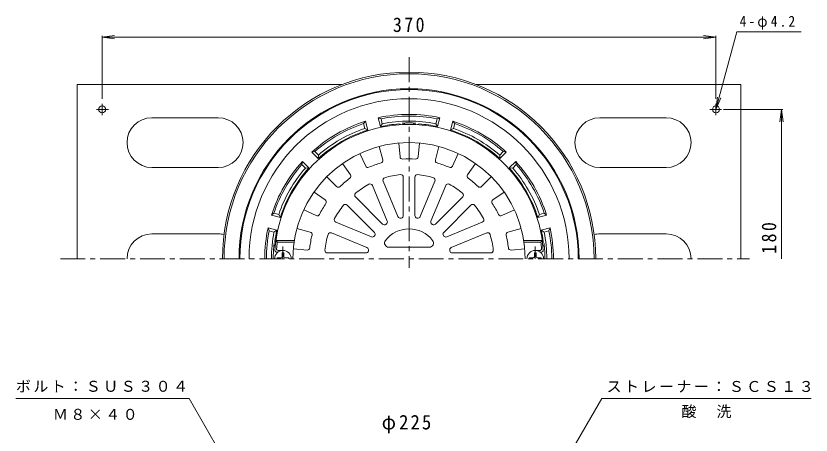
# Model space of a CAD drawing. Units: millimetres, scale not verified. Extents: x -274 to 225, y -347 to 360.
# Drawn here: x -274.4 to 204.9, y 107.7 to 360.3 of the extents above; entities that cross this region are included whole.
import ezdxf

# ---------------------------------------------------------------- set-up
doc = ezdxf.new("R2010")
doc.units = ezdxf.units.MM
doc.header["$LTSCALE"] = 3
doc.linetypes.add('CHAIN1', pattern=[8, 5, -1, 1, -1])
for name, color, linetype, lineweight in [('0-0_通り芯', 3, 'Continuous', 9), ('0-1_躯体', 2, 'Continuous', 9), ('0-2_仕上', 6, 'Continuous', 9), ('0-4_その他', 7, 'Continuous', 9), ('0-5_寸法', 7, 'Continuous', 9), ('0-A', 2, 'Continuous', 9)]:
    doc.layers.add(name, color=color, linetype=linetype, lineweight=lineweight)
doc.styles.add('ＭＳ ゴシック', font='')
doc.styles.get('ＭＳ ゴシック').set_extended_font_data('MS Gothic')

msp = doc.modelspace()

# ---------------------------------------------------------------- linework, layer by layer
at = {"layer": '0-0_通り芯', "linetype": 'CHAIN1'}
for p, q in [((-37.425, 335.462), (-37.425, 208.419)), ((-247.595, 213.932), (167.775, 213.932))]:
    msp.add_line(p, q, dxfattribs=at)
at = {"layer": '0-0_通り芯'}
for radius in [112.5, 111.5]:
    msp.add_arc((-37.425, 213.932), radius, 0, 180, dxfattribs=at)
at = {"layer": '0-1_躯体'}
for p, q in [((-54.326, 298.255), (-56.055, 298.914)), ((-54.63, 293.595), (-56.055, 298.914)), ((-53.547, 295.351), (-54.326, 298.255)), ((-21.303, 295.351), (-20.525, 298.255)), ((-18.796, 298.914), (-20.525, 298.255)), ((-20.221, 293.595), (-18.796, 298.914)), ((-63.782, 296.843), (-64.951, 295.408)), ((-64.173, 292.504), (-64.951, 295.408)), ((-62.357, 291.525), (-64.173, 292.504)), ((-62.357, 291.525), (-63.782, 296.843)), ((-53.547, 295.351), (-54.63, 293.595)), ((-20.221, 293.595), (-21.303, 295.351)), ((-12.493, 291.525), (-11.068, 296.843)), ((-10.678, 292.504), (-12.493, 291.525)), ((-9.9, 295.408), (-11.068, 296.843)), ((-10.678, 292.504), (-9.9, 295.408)), ((-94.223, 278.508), (-96.05, 278.213)), ((-92.157, 274.32), (-96.05, 278.213)), ((-92.097, 276.382), (-94.223, 278.508)), ((17.247, 276.382), (19.372, 278.508)), ((17.306, 274.32), (21.199, 278.213)), ((21.199, 278.213), (19.372, 278.508)), ((-92.097, 276.382), (-92.157, 274.32)), ((17.306, 274.32), (17.247, 276.382)), ((-101.707, 272.557), (-102.001, 270.729)), ((-99.875, 268.604), (-102.001, 270.729)), ((-97.814, 268.663), (-101.707, 272.557)), ((-97.814, 268.663), (-99.875, 268.604)), ((22.963, 268.663), (26.856, 272.556)), ((25.025, 268.603), (22.963, 268.663)), ((25.025, 268.603), (27.15, 270.729)), ((27.15, 270.729), (26.856, 272.556)), ((-118.901, 241.457), (-120.337, 240.289)), ((-115.018, 238.864), (-120.337, 240.289)), ((-115.997, 240.679), (-118.901, 241.457)), ((-115.997, 240.679), (-115.018, 238.864)), ((40.167, 238.864), (41.147, 240.679)), ((40.167, 238.864), (45.486, 240.289)), ((41.147, 240.679), (44.051, 241.457)), ((45.486, 240.289), (44.051, 241.457)), ((-121.748, 230.832), (-122.407, 232.561)), ((-117.089, 231.136), (-122.407, 232.561)), ((-118.844, 230.054), (-121.748, 230.832)), ((-118.844, 230.054), (-117.089, 231.136)), ((42.238, 231.136), (47.557, 232.561)), ((43.994, 230.054), (42.238, 231.136)), ((43.994, 230.054), (46.898, 230.832)), ((46.898, 230.832), (47.557, 232.561))]:
    msp.add_line(p, q, dxfattribs=at)
for centre, radius, start, end in [((-37.425, 213.932), 102.5, 0, 180), ((-37.425, 213.932), 102, 0, 180), ((-37.425, 213.932), 96.441, 0, 180), ((-37.425, 213.932), 87, 77.63522, 102.36475), ((-37.425, 213.932), 86, 78.66675, 101.33324), ((-37.425, 213.932), 87, 107.63522, 132.36475), ((-37.425, 213.932), 86, 108.66675, 131.33324), ((-37.425, 213.932), 83, 108.79947, 131.20049), ((-37.425, 213.932), 81.5, 94.32832, 102.18677), ((-37.425, 213.932), 83, 78.79947, 101.20049), ((-43.425, 293.205), 2, 52.4436, 94.32849), ((-37.425, 213.932), 81.876, 87.12955, 92.87045), ((-41.425, 293.707), 2, 36.49245, 92.87048), ((-33.425, 293.707), 2, 87.12952, 143.50816), ((-31.425, 293.205), 2, 85.67151, 127.55655), ((-37.425, 213.932), 81.5, 77.81322, 85.67168), ((-37.425, 213.932), 87, 47.63522, 72.36475), ((-37.425, 213.932), 83, 48.79947, 71.20049), ((-37.425, 213.932), 86, 48.66675, 71.33324), ((-37.425, 213.932), 81.5, 107.81322, 132.18677), ((-37.425, 213.932), 81.5, 47.81322, 72.18677), ((-37.425, 213.932), 87, 137.63522, 162.36475), ((-37.425, 213.932), 86, 138.66675, 161.33324), ((-37.425, 213.932), 83, 138.79947, 161.20049), ((-37.425, 213.932), 81.5, 137.81322, 162.18677), ((-37.425, 213.932), 81.5, 17.81322, 42.18677), ((-37.425, 213.932), 83, 18.79947, 41.20049), ((-37.425, 213.932), 87, 17.63522, 42.36475), ((-37.425, 213.932), 86, 18.66675, 41.33324), ((-37.425, 213.932), 87, 167.63525, 180), ((-37.425, 213.932), 86, 168.66676, 180), ((-37.425, 213.932), 81.5, 167.81323, 172.77383), ((-37.425, 213.932), 81.5, 7.22617, 12.18677), ((-37.425, 213.932), 86, 0, 11.33324), ((-37.425, 213.932), 87, 0, 12.36475), ((-37.425, 213.932), 83, 168.79951, 180), ((-37.425, 213.932), 83, 0, 11.20049), ((-37.425, 213.932), 81.876, 173.5304, 180), ((-116.792, 222.932), 2, 173.52994, 229.91069), ((-116.294, 223.932), 2, 172.77383, 214.65816), ((41.443, 223.932), 2, 325.34184, 7.22617), ((41.941, 222.932), 2, 310.08893, 6.47006), ((-37.425, 213.932), 81.876, 0, 6.4696)]:
    msp.add_arc(centre, radius, start, end, dxfattribs=at)
at = {"layer": '0-2_仕上'}
for p, q in [((-43.627, 283.656), (-42.891, 275.383)), ((-31.224, 283.656), (-31.959, 275.383)), ((-55.445, 281.573), (-53.307, 273.547)), ((-19.406, 281.573), (-21.544, 273.547)), ((-67.1, 277.33), (-63.579, 269.808)), ((-7.75, 277.33), (-11.271, 269.808)), ((-77.493, 271.33), (-72.738, 264.52)), ((2.642, 271.33), (-2.112, 264.52)), ((-86.994, 263.357), (-81.113, 257.493)), ((-44.151, 239.314), (-53.038, 260.769)), ((-40.925, 239.956), (-40.925, 263.179)), ((-33.925, 239.956), (-33.925, 263.179)), ((-30.7, 239.314), (-21.813, 260.769)), ((12.144, 263.357), (6.262, 257.493)), ((-94.708, 254.165), (-87.911, 249.391)), ((-50.618, 236.635), (-59.505, 258.091)), ((-24.233, 236.635), (-15.346, 258.091)), ((19.857, 254.165), (13.06, 249.391)), ((-53.352, 234.808), (-69.773, 251.229)), ((-21.498, 234.808), (-5.077, 251.229)), ((-58.302, 229.859), (-74.723, 246.28)), ((-16.549, 229.859), (-0.128, 246.28)), ((-100.91, 243.423), (-93.377, 239.924)), ((26.059, 243.423), (18.526, 239.924)), ((-60.129, 227.124), (-81.584, 236.011)), ((-14.722, 227.124), (6.733, 236.011)), ((-105.014, 232.147), (-96.994, 229.986)), ((30.163, 232.147), (22.143, 229.986)), ((-62.808, 220.657), (-84.263, 229.544)), ((-12.043, 220.657), (9.412, 229.544)), ((-116.798, 223.932), (-117.675, 224.932)), ((-106.556, 224.932), (-117.675, 224.932)), ((-106.707, 223.932), (-116.798, 223.932)), ((-49.673, 220.932), (-25.178, 220.932)), ((31.705, 224.932), (42.824, 224.932)), ((31.857, 223.932), (41.947, 223.932)), ((41.947, 223.932), (42.824, 224.932)), ((-116.467, 217.932), (-117.31, 217.932)), ((-113.467, 218.932), (-116.348, 218.932)), ((-107.168, 219.932), (-98.892, 219.22)), ((-63.449, 217.432), (-86.672, 217.432)), ((-11.401, 217.432), (11.822, 217.432)), ((32.317, 219.932), (24.042, 219.22)), ((38.616, 218.932), (41.498, 218.932)), ((41.616, 217.932), (42.46, 217.932))]:
    msp.add_line(p, q, dxfattribs=at)
at = {"layer": '0-2_仕上', "color": 4, "linetype": 'CHAIN1'}
for p, q in [((-113.467, 221.334), (-113.467, 213.932)), ((38.616, 221.334), (38.616, 213.932))]:
    msp.add_line(p, q, dxfattribs=at)
at = {"layer": '0-2_仕上', "color": 4}
for p, q in [((-112.988, 217.432), (-112.948, 215.181)), ((39.095, 217.432), (39.134, 215.181)), ((-116.967, 214.411), (-114.716, 214.45)), ((-116.967, 214.411), (-116.967, 213.932)), ((-114.716, 214.45), (-114.217, 214.683)), ((-113.985, 215.181), (-114.217, 214.683)), ((-112.948, 215.181), (-112.716, 214.683)), ((-112.217, 214.45), (-112.716, 214.683)), ((-109.967, 214.411), (-112.217, 214.45)), ((-109.967, 214.411), (-109.967, 213.932)), ((35.116, 214.411), (37.367, 214.45)), ((35.116, 214.411), (35.116, 213.932)), ((37.367, 214.45), (37.865, 214.683)), ((38.098, 215.181), (37.865, 214.683)), ((39.134, 215.181), (39.367, 214.683)), ((39.865, 214.45), (39.367, 214.683)), ((42.116, 214.411), (39.865, 214.45)), ((42.116, 214.411), (42.116, 213.932))]:
    msp.add_line(p, q, dxfattribs=at)
for points in [[(-112.988, 217.432), (-113.946, 217.432), (-113.985, 215.181)], [(39.095, 217.432), (38.137, 217.432), (38.098, 215.181)]]:
    msp.add_lwpolyline(points, dxfattribs=at)
at = {"layer": '0-2_仕上'}
for centre, radius, start, end in [((-37.425, 213.932), 81, 3.58333, 176.41667), ((-37.425, 213.932), 70, 0, 180), ((-54.756, 273.16), 1.5, 286.30966, 14.91771), ((-41.397, 275.516), 1.5, 185.08295, 273.68971), ((-37.425, 213.932), 60.212, 86.30988, 93.69012), ((-33.453, 275.516), 1.5, 266.30966, 354.91771), ((-20.095, 273.16), 1.5, 165.08295, 253.68971), ((-62.221, 270.443), 1.5, 205.08295, 293.68971), ((-37.425, 213.932), 60.212, 106.30988, 113.69012), ((-37.425, 213.932), 60.212, 66.30988, 73.69012), ((-12.63, 270.443), 1.5, 246.30966, 334.91771), ((-73.968, 263.661), 1.5, 306.30966, 34.91771), ((-37.425, 213.932), 51, 95.79735, 106.70268), ((-42.425, 263.179), 1.5, 0.00008, 95.79756), ((-32.425, 263.179), 1.5, 84.20282, 180), ((-37.425, 213.932), 51, 73.29735, 84.20268), ((-0.882, 263.661), 1.5, 145.08295, 233.68971), ((-37.425, 213.932), 60.212, 126.30988, 133.69012), ((-37.425, 213.932), 51, 118.29735, 129.20268), ((-60.891, 257.517), 1.5, 22.50008, 118.29756), ((-51.652, 261.343), 1.5, 106.70282, 202.5), ((-23.199, 261.343), 1.5, 337.50008, 73.29756), ((-13.96, 257.517), 1.5, 61.70282, 157.5), ((-37.425, 213.932), 51, 50.79735, 61.70268), ((-37.425, 213.932), 60.212, 46.30988, 53.69012), ((-80.053, 258.555), 1.5, 225.08295, 313.68971), ((5.203, 258.555), 1.5, 226.30966, 314.91771), ((-88.773, 248.164), 1.5, 326.30966, 54.91771), ((-68.713, 252.29), 1.5, 129.20282, 225), ((-6.138, 252.29), 1.5, 315.00008, 50.79756), ((13.922, 248.164), 1.5, 125.08295, 213.68971), ((-37.425, 213.932), 60.212, 146.30988, 153.69012), ((-37.425, 213.932), 51, 140.79735, 151.70268), ((-75.784, 245.219), 1.5, 45.00008, 140.79756), ((0.933, 245.219), 1.5, 39.20282, 135), ((-37.425, 213.932), 51, 28.29735, 39.20268), ((-37.425, 213.932), 60.212, 26.30988, 33.69012), ((-92.745, 241.284), 1.5, 245.08295, 333.68971), ((-42.425, 239.956), 1.5, 280.87587, 0.00008), ((-32.425, 239.956), 1.5, 180, 259.12407), ((17.894, 241.284), 1.5, 206.30966, 294.91771), ((-81.01, 237.397), 1.5, 151.70282, 247.5), ((-52.004, 236.061), 1.5, 303.37587, 22.50008), ((-42.765, 239.888), 1.5, 202.5, 281.62407), ((-37.425, 213.932), 25, 100.87572, 101.62431), ((-37.425, 213.932), 25, 78.37572, 79.12431), ((-32.086, 239.888), 1.5, 258.37587, 337.50008), ((-22.847, 236.061), 1.5, 157.5, 236.62407), ((6.159, 237.397), 1.5, 292.50008, 28.29756), ((-52.292, 235.869), 1.5, 225, 304.12407), ((-37.425, 213.932), 18, 37.79968, 142.20032), ((-37.425, 213.932), 25, 123.37572, 124.12431), ((-37.425, 213.932), 25, 55.87572, 56.62431), ((-22.559, 235.869), 1.5, 235.87587, 315.00008), ((-37.425, 213.932), 60.212, 166.30988, 173.69012), ((-97.384, 228.537), 1.5, 346.30966, 74.91771), ((-37.425, 213.932), 51, 163.29735, 174.20268), ((-84.837, 228.158), 1.5, 67.50008, 163.29756), ((-59.555, 228.51), 1.5, 247.5, 326.62407), ((-59.363, 228.798), 1.5, 325.87587, 45.00008), ((-37.425, 213.932), 25, 145.87572, 146.62431), ((-15.488, 228.798), 1.5, 135, 214.12407), ((-37.425, 213.932), 25, 33.37572, 34.12431), ((-15.296, 228.51), 1.5, 213.37587, 292.50008), ((9.986, 228.158), 1.5, 16.70282, 112.5), ((-37.425, 213.932), 51, 5.79735, 16.70268), ((22.534, 228.537), 1.5, 105.08295, 193.68971), ((-37.425, 213.932), 60.212, 6.30988, 13.69012), ((-50.078, 213.932), 67.5, 171.48038, 174.82346), ((-98.764, 220.714), 1.5, 265.08295, 353.68971), ((-63.382, 219.271), 1.5, 348.37587, 67.50008), ((-49.673, 223.432), 2.5, 142.20015, 270), ((-25.178, 223.432), 2.5, 270, 37.79985), ((-11.469, 219.271), 1.5, 112.5, 191.62407), ((23.913, 220.714), 1.5, 186.30966, 274.91771), ((-24.773, 213.932), 67.5, 5.17654, 8.51962), ((-117.269, 218.932), 1, 176.41666, 267.63136), ((-116.307, 219.932), 1, 174.8239, 267.63136), ((-86.672, 218.932), 1.5, 174.20282, 270), ((-63.449, 218.932), 1.5, 270, 349.12407), ((-37.425, 213.932), 25, 168.37572, 169.12431), ((-37.425, 213.932), 25, 10.87572, 11.62431), ((-11.401, 218.932), 1.5, 190.87587, 270.00008), ((11.822, 218.932), 1.5, 270.00008, 5.79756), ((41.456, 219.932), 1, 272.36864, 5.1761), ((42.418, 218.932), 1, 272.36864, 3.58334)]:
    msp.add_arc(centre, radius, start, end, dxfattribs=at)
at = {"layer": '0-2_仕上', "color": 4}
for centre in [(-113.467, 213.932), (38.616, 213.932)]:
    msp.add_arc(centre, 5, 0, 180, dxfattribs=at)
at = {"layer": '0-4_その他'}
for p, q in [((-222.425, 347.468), (-214.989, 348.447)), ((-222.425, 348.368), (-222.425, 310.304)), ((-222.425, 347.468), (-214.989, 346.489)), ((-222.425, 347.468), (147.575, 347.468)), ((147.575, 347.468), (140.139, 348.447)), ((147.575, 347.468), (140.139, 346.489)), ((147.575, 348.368), (147.575, 310.304)), ((187.911, 303.932), (152.058, 303.932)), ((187.011, 303.932), (186.032, 296.496)), ((187.011, 303.932), (187.99, 296.496)), ((187.011, 213.932), (187.011, 303.932))]:
    msp.add_line(p, q, dxfattribs=at)
at = {"layer": '0-5_寸法'}
for p, q in [((147.575, 303.932), (160.102, 350.686)), ((160.102, 350.686), (198.883, 350.686)), ((147.575, 303.932), (148.554, 311.367)), ((147.575, 303.932), (150.445, 310.861)), ((-169.996, 129.693), (-274.413, 129.693)), ((-92.425, -4.664), (-169.996, 129.693)), ((16.453, 21.884), (78.696, 129.693)), ((78.696, 129.693), (204.905, 129.693))]:
    msp.add_line(p, q, dxfattribs=at)
at = {"layer": '0-A'}
for p, q in [((-237.425, 318.932), (-77.814, 318.932)), ((-237.425, 213.932), (-237.425, 318.932)), ((2.963, 318.932), (162.575, 318.932)), ((162.575, 318.932), (162.575, 213.932)), ((-192.425, 298.932), (-152.425, 298.932)), ((117.575, 298.932), (77.575, 298.932)), ((-192.425, 268.932), (-152.425, 268.932)), ((117.575, 268.932), (77.575, 268.932)), ((-192.425, 228.932), (-152.425, 228.932)), ((117.575, 228.932), (77.575, 228.932))]:
    msp.add_line(p, q, dxfattribs=at)
at = {"layer": '0-A', "linetype": 'CHAIN1'}
for p, q in [((-222.425, 300.424), (-222.425, 307.394)), ((147.575, 300.424), (147.575, 307.394)), ((-218.667, 303.932), (-225.769, 303.932)), ((143.816, 303.932), (150.919, 303.932))]:
    msp.add_line(p, q, dxfattribs=at)
at = {"layer": '0-A'}
for centre in [(-222.425, 303.932), (147.575, 303.932)]:
    msp.add_circle(centre, 2.1, dxfattribs=at)
for centre, start, end in [((-192.425, 283.932), 90, 270), ((-152.425, 283.932), 270, 90), ((77.575, 283.932), 90, 270), ((117.575, 283.932), 270, 90), ((-192.425, 213.932), 90, 180), ((-152.425, 213.932), 76.69865, 90), ((77.575, 213.932), 90, 103.30135), ((117.575, 213.932), 0, 90)]:
    msp.add_arc(centre, 15, start, end, dxfattribs=at)

# ---------------------------------------------------------------- texts
at = {"layer": '0-4_その他', "color": 2, "char_height": 8.798, "attachment_point": 7, "style": 'ＭＳ ゴシック'}
for s, insert in [('\\T1.27;\\W0.9;370', (-47.175, 350.468)), ('\\T1.21;\\W0.95;φ225', (-53.925, 108.693))]:
    msp.add_mtext(s, dxfattribs=dict(at, insert=insert))
at = {"layer": '0-4_その他', "color": 2, "insert": (184.011, 216.939), "char_height": 8.798, "attachment_point": 7, "rotation": 90, "style": 'ＭＳ ゴシック'}
msp.add_mtext('\\T1.27;\\W0.9;180', dxfattribs=at)
at = {"layer": '0-5_寸法', "char_height": 6.598, "attachment_point": 7, "style": 'ＭＳ ゴシック'}
for s, insert in [('\\T1.32;\\W0.9;4-φ4.2', (161.828, 351.972)), ('\\T1.17;ボルト：ＳＵＳ３０４', (-274.413, 133.409)), ('\\T1.17;ストレーナー：ＳＣＳ１３', (81.651, 133.337)), ('\\T1.17;酸\u3000洗', (126.801, 117.875)), ('\\T1.17;Ｍ８×４０', (-252.104, 116.773))]:
    msp.add_mtext(s, dxfattribs=dict(at, insert=insert))

doc.saveas('drawing.dxf')
